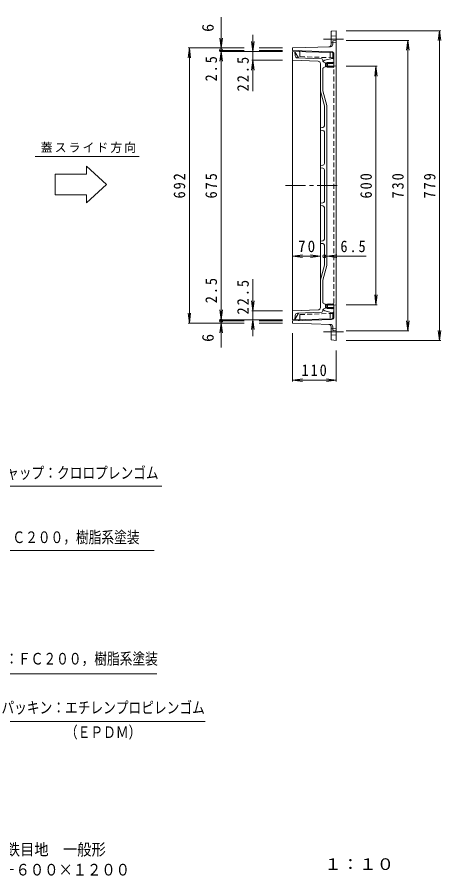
# Model space of a CAD drawing. Units: millimetres, scale not verified. Extents: x -1920 to 1176, y -1376 to 1377.
# Drawn here: x 109 to 1176, y -1376 to 786 of the extents above; entities that cross this region are included whole.
import ezdxf
from ezdxf.enums import TextEntityAlignment as Align

# ---------------------------------------------------------------- set-up
doc = ezdxf.new("R2010")
doc.units = ezdxf.units.MM
doc.header["$LTSCALE"] = 10
doc.header["$PDMODE"] = 32
doc.header["$PDSIZE"] = 8
doc.linetypes.add('CHAIN1', pattern=[8, 5, -1, 1, -1])
doc.linetypes.add('DASHED1', pattern=[1.8, 1.2, -0.6])
for name, color, linetype, lineweight in [('0-0_通り芯', 3, 'Continuous', 9), ('0-1_躯体', 2, 'Continuous', 9), ('0-2_仕上', 3, 'Continuous', 9), ('0-4_その他', 7, 'Continuous', 9), ('0-5_寸法', 7, 'Continuous', 9), ('0-E', 7, 'Continuous', 9)]:
    doc.layers.add(name, color=color, linetype=linetype, lineweight=lineweight)
doc.layers.add('F-4_F-4ﾚｲﾔ', color=2, linetype='Continuous')
doc.layers.add('F-5_F-5ﾚｲﾔ', color=2, linetype='Continuous')
doc.styles.add('ＭＳ ゴシック', font='')
doc.styles.get('ＭＳ ゴシック').set_extended_font_data('MS Gothic')

msp = doc.modelspace()

# ---------------------------------------------------------------- linework, layer by layer
at = {"layer": '0-0_通り芯'}
for p, q in [((283.59, 391.49), (283.59, 411.49)), ((205.23, 391.49), (283.59, 391.49)), ((205.23, 391.49), (205.23, 339.25)), ((205.23, 339.25), (283.59, 339.25)), ((283.59, 339.25), (283.59, 319.25))]:
    msp.add_line(p, q, dxfattribs=at)
msp.add_lwpolyline([(283.59, 411.49), (334.35, 365.37), (283.59, 319.25)], dxfattribs=at)
at = {"layer": '0-1_躯体'}
for p, q in [((899.89, 749.35), (899.89, 717.85)), ((901.22, 750.84), (912.89, 752.19)), ((903.89, 725.35), (903.89, 717.99)), ((905.23, 726.84), (912.89, 727.69)), ((898.1, 711.99), (802.89, 708.69)), ((802.89, 702.69), (802.89, 708.69)), ((901.09, 699.39), (802.89, 702.69)), ((897.89, 697.84), (897.89, 699.49)), ((904.89, 682.76), (904.89, 697.86)), ((906.89, 672.71), (906.89, 693.39)), ((885.89, 667.62), (890.09, 671.82)), ((889.64, 671.82), (905.89, 672.83)), ((889.89, 668.79), (893.13, 672.04)), ((892.94, 669.02), (896.15, 672.23)), ((895.96, 669.21), (899.17, 672.41)), ((898.98, 669.4), (902.18, 672.6)), ((902, 669.58), (905.2, 672.79)), ((905.89, 670.47), (905.89, 672.83)), ((885.89, 664.74), (885.89, 667.83)), ((885.89, 664.79), (886.89, 665.79)), ((886.51, 662.59), (887.53, 663.6)), ((886.89, 665.45), (886.89, 667.13)), ((887.98, 661.22), (889.27, 662.52)), ((889.7, 670.12), (889.89, 670.13)), ((889.71, 660.74), (905.89, 660.01)), ((889.89, 662.45), (889.75, 662.46)), ((889.89, 662.45), (889.89, 670.13)), ((889.89, 665.96), (890.89, 666.96)), ((889.89, 663.13), (890.89, 664.13)), ((890.3, 660.71), (893.17, 663.59)), ((890.89, 668.89), (904.08, 669.71)), ((890.89, 668.89), (890.89, 663.69)), ((912.89, 662.69), (890.89, 663.69)), ((893, 660.59), (895.87, 663.46)), ((895.71, 660.47), (898.58, 663.34)), ((898.41, 660.35), (901.28, 663.22)), ((901.12, 660.22), (903.99, 663.1)), ((903.82, 660.1), (905.89, 662.16)), ((905.89, 660.01), (905.89, 663.01)), ((889.71, 64.64), (905.89, 65.38)), ((897.44, 64.99), (894.29, 61.85)), ((900.4, 65.13), (897.26, 61.98)), ((903.37, 65.26), (900.22, 62.11)), ((905.89, 64.95), (903.18, 62.25)), ((905.89, 65.38), (905.89, 62.37)), ((885.89, 60.64), (885.89, 57.56)), ((886.89, 60.1), (885.89, 59.1)), ((887.01, 57.39), (886.05, 56.43)), ((888.26, 64.3), (886.23, 62.27)), ((886.89, 59.93), (886.89, 58.26)), ((888.21, 55.77), (887.12, 54.67)), ((891.72, 56.44), (888.95, 53.67)), ((889.64, 53.56), (905.89, 52.55)), ((889.7, 55.26), (889.89, 55.25)), ((891.51, 64.72), (889.71, 62.92)), ((889.89, 62.93), (889.75, 62.92)), ((889.89, 62.93), (889.89, 55.25)), ((890.89, 61.27), (889.89, 60.27)), ((890.89, 58.44), (889.89, 57.44)), ((912.89, 62.69), (890.89, 61.69)), ((890.89, 56.49), (890.89, 61.69)), ((890.89, 56.49), (890.89, 61.69)), ((904.08, 55.67), (890.89, 56.49)), ((894.48, 64.86), (891.33, 61.71)), ((894.38, 56.27), (891.55, 53.44)), ((897.04, 56.11), (894.21, 53.28)), ((899.7, 55.94), (896.87, 53.11)), ((902.36, 55.77), (899.54, 52.94)), ((904.91, 55.49), (902.2, 52.78)), ((905.89, 53.64), (904.86, 52.61)), ((905.89, 54.91), (905.89, 52.55)), ((906.89, 52.67), (906.89, 31.99)), ((901.09, 26), (802.89, 22.69)), ((802.89, 16.69), (802.89, 22.69)), ((897.89, 27.54), (897.89, 25.89)), ((904.89, 42.62), (904.89, 27.52)), ((898.1, 13.39), (802.89, 16.69)), ((899.89, -23.97), (899.89, 7.53)), ((903.89, 0.03), (903.89, 7.39)), ((905.23, -1.46), (912.89, -2.31))]:
    msp.add_line(p, q, dxfattribs=at)
at = {"layer": '0-1_躯体', "linetype": 'DASHED1'}
for p, q in [((912.89, 738.19), (899.89, 739.19)), ((912.89, 723.19), (899.89, 722.19)), ((820.89, 688.05), (820.89, 698.22)), ((897.89, 684.4), (897.89, 697.84)), ((821.86, 687.05), (901.1, 684.29)), ((906.89, 672.71), (906.89, 52.67)), ((820.89, 37.33), (820.89, 27.16)), ((821.86, 38.33), (901.1, 41.09)), ((897.89, 40.98), (897.89, 27.54)), ((912.89, 2.19), (899.89, 3.19)), ((912.89, -12.81), (899.89, -13.81))]:
    msp.add_line(p, q, dxfattribs=at)
at = {"layer": '0-1_躯体', "linetype": 'CHAIN1'}
for p, q in [((881.08, 730.69), (935.85, 730.69)), ((881.08, -5.31), (935.85, -5.31))]:
    msp.add_line(p, q, dxfattribs=at)
at = {"layer": '0-1_躯体'}
msp.add_lwpolyline([(901.22, -25.46), (912.89, -26.81), (912.89, 752.19)], dxfattribs=at)
for centre, radius, start, end in [((901.39, 749.35), 1.5, 96.58192, 180), ((893.89, 717.85), 6, 271.98462, 0), ((897.89, 717.99), 6, 271.98462, 0), ((905.39, 725.35), 1.5, 96.34042, 180), ((816.89, 698.22), 4, 22.57379, 88.07248), ((900.89, 693.39), 6, 0, 88.07254), ((889.89, 667.83), 4, 93.57755, 180), ((900.89, 678.29), 6, 0, 60.47273), ((903.89, 672.71), 3, 273.57648, 0), ((889.89, 664.74), 4, 180, 267.39622), ((889.89, 667.13), 3, 93.57632, 179.99998), ((889.89, 665.45), 3, 180, 267.39743), ((889.89, 60.64), 4, 92.60373, 180), ((889.89, 57.56), 4, 180, 266.42256), ((889.89, 59.93), 3, 92.60257, 180), ((889.89, 58.26), 3, 180.00002, 266.42368), ((900.89, 47.09), 6, 299.52727, 0), ((903.89, 52.67), 3, 0, 86.42352), ((816.89, 27.16), 4, 271.92752, 337.42621), ((900.89, 31.99), 6, 271.92746, 0), ((893.89, 7.53), 6, 0, 88.01538), ((897.89, 7.39), 6, 0, 88.01538), ((905.39, 0.03), 1.5, 180, 263.65958), ((901.39, -23.97), 1.5, 180, 263.41808)]:
    msp.add_arc(centre, radius, start, end, dxfattribs=at)
at = {"layer": '0-1_躯体', "linetype": 'DASHED1'}
for centre, radius, start, end in [((816.89, 698.22), 4, 0, 22.57379), ((821.89, 688.05), 1, 180, 268.00206), ((900.89, 678.29), 6, 60.47273, 88.00209), ((816.89, 27.16), 4, 337.42621, 0), ((821.89, 37.33), 1, 91.99794, 180), ((900.89, 47.09), 6, 271.99791, 299.52727)]:
    msp.add_arc(centre, radius, start, end, dxfattribs=at)
at = {"layer": '0-2_仕上'}
for p, q in [((802.89, 700.19), (808.89, 699.19)), ((902.92, 697.71), (802.89, 700.19)), ((802.89, 700.19), (802.89, 25.19)), ((809.54, 689.35), (808.89, 699.19)), ((817.89, 683.65), (808.89, 699.19)), ((903.89, 683.87), (903.89, 696.72)), ((867.11, 675.38), (802.89, 677.69)), ((876.5, 681.54), (815.31, 683.74)), ((879.39, 678.55), (879.39, 675.12)), ((880.22, 673.78), (885.06, 671.36)), ((902.75, 682.41), (883.96, 677.81)), ((872.89, 56), (872.89, 669.39)), ((879.39, 657.26), (879.39, 601.05)), ((880.22, 658.61), (885.06, 661.03)), ((885.89, 670.01), (885.89, 662.37)), ((872.89, 600.19), (882.89, 562.87)), ((879.39, 601.05), (889.39, 563.73)), ((882.89, 512.81), (882.89, 562.87)), ((889.39, 161.66), (889.39, 563.73)), ((879.29, 508.83), (872.89, 508.19)), ((879.29, 501.55), (872.89, 502.19)), ((882.89, 417.81), (882.89, 497.57)), ((879.29, 413.83), (872.89, 413.19)), ((879.29, 406.55), (872.89, 407.19)), ((882.89, 322.81), (882.89, 402.57)), ((879.29, 318.83), (872.89, 318.19)), ((879.29, 311.55), (872.89, 312.19)), ((882.89, 307.57), (882.89, 227.81)), ((879.29, 223.83), (872.89, 223.19)), ((879.29, 216.55), (872.89, 217.19)), ((882.89, 212.57), (882.89, 162.51)), ((872.89, 125.19), (882.89, 162.51)), ((879.39, 124.33), (889.39, 161.66)), ((879.39, 68.12), (879.39, 124.33)), ((880.22, 66.78), (885.06, 64.36)), ((867.11, 50), (802.89, 47.69)), ((876.5, 43.84), (815.31, 41.64)), ((879.39, 46.83), (879.39, 50.26)), ((880.22, 51.6), (885.06, 54.03)), ((902.75, 42.97), (883.96, 47.57)), ((885.89, 55.37), (885.89, 63.01)), ((902.92, 27.67), (802.89, 25.19)), ((802.89, 25.19), (808.89, 26.19)), ((817.89, 41.73), (808.89, 26.19)), ((809.54, 36.03), (808.89, 26.19)), ((903.89, 41.51), (903.89, 28.67))]:
    msp.add_line(p, q, dxfattribs=at)
at = {"layer": '0-2_仕上', "linetype": 'CHAIN1'}
msp.add_line((785.12, 362.69), (924.66, 362.69), dxfattribs=at)
at = {"layer": '0-2_仕上'}
for centre, radius, start, end in [((902.89, 696.72), 1, 0, 88.58208), ((815.52, 689.74), 6, 183.75114, 267.94139), ((866.89, 669.39), 6, 0, 87.94139), ((876.39, 678.55), 3, 0, 87.94102), ((880.89, 675.12), 1.5, 180, 243.43283), ((885.39, 671.98), 6, 103.76074, 159.23933), ((884.39, 670.01), 1.5, 0, 63.43283), ((902.39, 683.87), 1.5, 283.76115, 0), ((880.89, 657.26), 1.5, 116.56717, 180), ((884.39, 662.37), 1.5, 296.56717, 0), ((878.89, 512.81), 4, 275.71028, 0), ((878.89, 497.57), 4, 0, 84.28972), ((878.89, 417.81), 4, 275.71028, 0), ((878.89, 402.57), 4, 0, 84.28972), ((878.89, 322.81), 4, 275.71028, 0), ((878.89, 307.57), 4, 0, 84.28972), ((878.89, 227.81), 4, 275.71028, 0), ((878.89, 212.57), 4, 0, 84.28972), ((880.89, 68.12), 1.5, 180, 243.43283), ((866.89, 56), 6, 272.05861, 0), ((876.39, 46.83), 3, 272.05898, 0), ((880.89, 50.26), 1.5, 116.56717, 180), ((885.39, 53.4), 6, 200.76067, 256.23926), ((884.39, 63.01), 1.5, 0, 63.43283), ((884.39, 55.37), 1.5, 296.56717, 0), ((815.52, 35.64), 6, 92.05861, 176.24886), ((902.39, 41.51), 1.5, 0, 76.23885), ((902.89, 28.67), 1, 271.41792, 0)]:
    msp.add_arc(centre, radius, start, end, dxfattribs=at)
at = {"layer": '0-4_その他'}
for p, q in [((622.89, -44.3), (622.89, 786.14)), ((702.89, 599.96), (702.89, 741.81)), ((937.89, 752.19), (1175.89, 752.19)), ((1172.89, 752.19), (1169.63, 727.4)), ((1172.89, -26.81), (1172.89, 752.19)), ((1172.89, 752.19), (1176.15, 727.4)), ((622.89, 708.69), (619.63, 733.48)), ((622.89, 708.69), (626.15, 733.48)), ((702.89, 700.19), (699.63, 724.98)), ((702.89, 700.19), (706.15, 724.98)), ((937.89, 727.69), (1095.89, 727.69)), ((1092.89, 727.69), (1089.63, 702.9)), ((1092.89, -2.31), (1092.89, 727.69)), ((1092.89, 727.69), (1096.15, 702.9)), ((542.89, 708.69), (539.63, 683.9)), ((680.63, 708.69), (539.89, 708.69)), ((542.89, 16.69), (542.89, 708.69)), ((542.89, 708.69), (546.15, 683.9)), ((622.89, 700.19), (619.63, 675.4)), ((680.63, 702.69), (619.89, 702.69)), ((777.89, 700.19), (619.89, 700.19)), ((622.89, 700.19), (626.15, 675.4)), ((777.89, 708.69), (718.45, 708.69)), ((777.89, 702.69), (718.45, 702.69)), ((702.89, 677.69), (699.63, 652.9)), ((777.89, 677.69), (699.89, 677.69)), ((702.89, 677.69), (706.15, 652.9)), ((937.89, 662.69), (1015.89, 662.69)), ((1012.89, 662.69), (1009.63, 637.9)), ((1012.89, 62.69), (1012.89, 662.69)), ((1012.89, 662.69), (1016.15, 637.9)), ((154.85, 435.6), (416.54, 435.6)), ((802.89, 184.79), (827.68, 188.05)), ((802.89, 184.79), (827.68, 181.53)), ((802.89, 184.79), (872.89, 184.79)), ((872.89, 184.79), (848.1, 188.05)), ((872.89, 184.79), (848.1, 181.53)), ((882.89, 184.79), (988.3, 184.79)), ((889.39, 184.79), (914.18, 188.05)), ((889.39, 184.79), (914.18, 181.53)), ((702.89, 127.42), (702.89, -16.43)), ((1012.89, 62.69), (1009.63, 87.48)), ((1012.89, 62.69), (1016.15, 87.48)), ((702.89, 47.69), (699.63, 72.48)), ((702.89, 47.69), (706.15, 72.48)), ((622.89, 25.19), (619.63, 49.98)), ((622.89, 25.19), (626.15, 49.98)), ((777.89, 47.69), (699.89, 47.69)), ((937.89, 62.69), (1015.89, 62.69)), ((542.89, 16.69), (539.63, 41.48)), ((542.89, 16.69), (546.15, 41.48)), ((777.89, 25.19), (619.89, 25.19)), ((680.63, 22.69), (619.89, 22.69)), ((702.89, 25.19), (699.63, 0.4)), ((702.89, 25.19), (706.15, 0.4)), ((777.89, 22.69), (718.45, 22.69)), ((1092.89, -2.31), (1089.63, 22.48)), ((1092.89, -2.31), (1096.15, 22.48)), ((680.63, 16.69), (539.89, 16.69)), ((622.89, 16.69), (619.63, -8.1)), ((622.89, 16.69), (626.15, -8.1)), ((777.89, 16.69), (718.45, 16.69)), ((802.89, -8.31), (802.89, -129.81)), ((937.89, -2.31), (1095.89, -2.31)), ((1172.89, -26.81), (1169.63, -2.02)), ((1172.89, -26.81), (1176.15, -2.02)), ((937.89, -26.81), (1175.89, -26.81)), ((912.89, -51.81), (912.89, -129.81)), ((802.89, -126.81), (827.68, -123.55)), ((802.89, -126.81), (912.89, -126.81)), ((802.89, -126.81), (827.68, -130.07)), ((912.89, -126.81), (888.11, -123.55)), ((912.89, -126.81), (888.11, -130.07))]:
    msp.add_line(p, q, dxfattribs=at)
for p in [(622.89, 702.69), (622.89, 22.69)]:
    msp.add_point(p, dxfattribs=at)
at = {"layer": '0-5_寸法'}
msp.add_line((50.13, -393.45), (473.94, -393.45), dxfattribs=at)
msp.add_point((882.89, 184.79), dxfattribs=at)
at = {"layer": '0-E'}
for p, q in [((32.9, -865.28), (461.45, -865.28)), ((52.5, -985.28), (582.58, -985.28))]:
    msp.add_line(p, q, dxfattribs=at)
msp.add_lwpolyline([(-66.34, -655.28), (-8.6, -555.28), (454.08, -555.28)], dxfattribs=at)

# ---------------------------------------------------------------- texts
at = {"layer": '0-4_その他', "color": 2, "style": 'ＭＳ ゴシック'}
for p in [(612.89, 749.31), (612.89, -30.45)]:
    msp.add_text('6', height=29.33, rotation=90, dxfattribs=at).set_placement(p, align=Align.BOTTOM_LEFT)
at = {"layer": '0-4_その他', "color": 2, "char_height": 29.33, "attachment_point": 7, "rotation": 90, "style": 'ＭＳ ゴシック'}
for s, insert in [('\\T1.27;\\W0.9;2.5', (612.89, 624.57)), ('\\T1.28;\\W0.9;22.5', (692.89, 599.48)), ('\\T1.27;\\W0.9;692', (532.89, 330.19)), ('\\T1.27;\\W0.9;675', (612.89, 330.19)), ('\\T1.27;\\W0.9;600', (1002.89, 330.19)), ('\\T1.27;\\W0.9;730', (1082.89, 330.19)), ('\\T1.27;\\W0.9;779', (1162.89, 330.19)), ('\\T1.27;\\W0.9;2.5', (612.89, 66.69)), ('\\T1.28;\\W0.9;22.5', (692.89, 38.41))]:
    msp.add_mtext(s, dxfattribs=dict(at, insert=insert))
at = {"layer": '0-4_その他', "insert": (168.56, 444.74), "char_height": 21.99, "attachment_point": 7, "style": 'ＭＳ ゴシック'}
msp.add_mtext('\\T1.17;蓋スライド方向', dxfattribs=at)
at = {"layer": '0-4_その他', "color": 2, "char_height": 29.33, "attachment_point": 7, "style": 'ＭＳ ゴシック'}
for s, insert in [('\\T1.27;\\W0.95;70', (816.64, 194.79)), ('\\T1.27;\\W0.9;6.5', (923.3, 194.79)), ('\\T1.27;\\W0.9;110', (825.39, -116.81))]:
    msp.add_mtext(s, dxfattribs=dict(at, insert=insert))
at = {"layer": '0-5_寸法', "color": 6, "style": 'ＭＳ ゴシック', "width": 0.8}
msp.add_text('キャップ：クロロプレンゴム', height=29.33, dxfattribs=at).set_placement((49.44, -383.41), align=Align.BOTTOM_LEFT)
at = {"layer": '0-E', "color": 6, "style": 'ＭＳ ゴシック', "width": 0.8}
for s, p in [('蓋：ＦＣ２００，樹脂系塗装', (1.4, -545.28)), ('枠：ＦＣ２００，樹脂系塗装', (47.45, -850.81)), ('パッキン：エチレンプロピレンゴム', (69.82, -973.8)), ('（ＥＰＤＭ）', (229.82, -1035.7))]:
    msp.add_text(s, height=29.33, dxfattribs=at).set_placement(p, align=Align.BOTTOM_LEFT)
at = {"layer": 'F-4_F-4ﾚｲﾔ', "style": 'ＭＳ ゴシック', "width": 1.1}
msp.add_text('１：１０', height=29.33, dxfattribs=at).set_placement((882.5, -1367.53), align=Align.BOTTOM_LEFT)
at = {"layer": 'F-5_F-5ﾚｲﾔ', "style": 'ＭＳ ゴシック', "width": 0.9}
for s, p in [('カラー舗装用鉄蓋\u3000インターロッキングブロック用\u3000鋳鉄目地\u3000一般形', (-819.53, -1330.55)), ('充填深さ７０ｍｍ\u3000\u3000ＭＲＨＰ－２Ｗ－６００×１２００', (-542.69, -1381.44))]:
    msp.add_text(s, height=29.33, dxfattribs=at).set_placement(p, align=Align.BOTTOM_LEFT)

doc.saveas('drawing.dxf')
